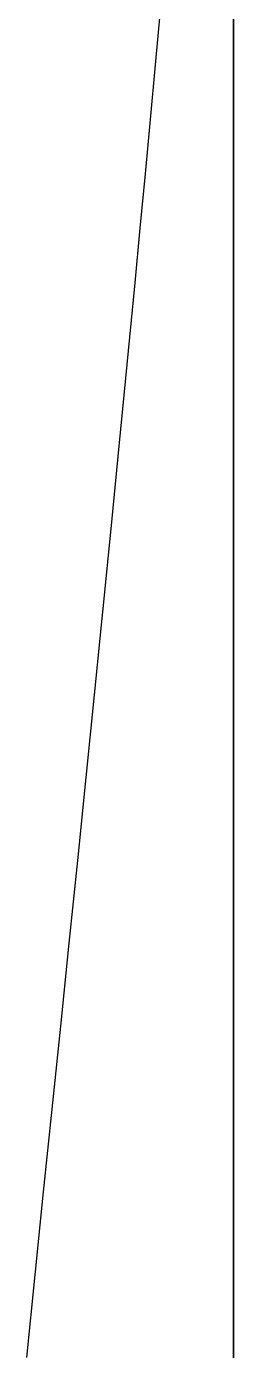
# Model space of a CAD drawing. Extents: x 11992 to 29481, y -6727 to 6811.
# Drawn here: x 14784.2 to 14789.63, y 1419.76 to 1454.41 of the extents above; entities that cross this region are included whole.
import ezdxf

# ---------------------------------------------------------------- set-up
doc = ezdxf.new("R2010")
doc.units = 0
doc.header["$MEASUREMENT"] = 0
doc.layers.get('0').update_dxf_attribs({"color": 8, "linetype": 'CONTINUOUS'})

msp = doc.modelspace()

# ---------------------------------------------------------------- linework, layer by layer
for p, q in [((14789.625, 1468.182, -2123.422), (14789.625, 1452.14, -2123.422)), ((14789.625, 1451.486, -1938.425), (14789.625, 1467.587, -1938.425)), ((14787.698, 1454.827, -1930.428), (14787.568, 1453.402, -1930.428)), ((14789.625, 1454.495, -2223.469), (14789.625, 1454.01, -2225.307)), ((14789.625, 1454.318, -2123.422), (14789.625, 1451.463, -2136.005)), ((14789.625, 1454.01, -2225.307), (14789.625, 1453.525, -2227.144)), ((14787.568, 1453.402, -1930.428), (14787.437, 1451.976, -1930.428)), ((14789.625, 1453.525, -2227.144), (14789.625, 1453.039, -2228.981)), ((14789.625, 1453.315, -2123.422), (14789.625, 1450.476, -2135.991)), ((14789.625, 1453.039, -2228.981), (14789.625, 1452.554, -2230.819)), ((14789.625, 1452.554, -2230.819), (14789.625, 1452.068, -2232.656)), ((14787.437, 1451.976, -1930.428), (14787.305, 1450.55, -1930.428)), ((14789.625, 1452.158, -2123.422), (14789.625, 1449.322, -2135.991)), ((14789.625, 1451.544, -2126.046), (14789.625, 1452.144, -2123.422)), ((14789.625, 1452.14, -2123.422), (14789.625, 1436.099, -2123.422)), ((14789.625, 1452.068, -2232.656), (14789.625, 1451.583, -2234.494)), ((14789.625, 1451.583, -2234.494), (14789.625, 1451.097, -2236.331)), ((14789.625, 1450.948, -2128.671), (14789.625, 1451.544, -2126.046)), ((14789.625, 1435.385, -1938.425), (14789.625, 1451.486, -1938.425)), ((14789.625, 1451.463, -2136.005), (14789.625, 1448.71, -2148.467)), ((14789.625, 1451.097, -2236.331), (14789.625, 1448.601, -2245.773)), ((14789.625, 1450.355, -2131.297), (14789.625, 1450.948, -2128.671)), ((14787.305, 1450.55, -1930.428), (14787.171, 1449.125, -1930.428)), ((14789.625, 1450.476, -2135.991), (14789.625, 1447.747, -2148.451)), ((14789.625, 1449.765, -2133.923), (14789.625, 1450.355, -2131.297)), ((14789.625, 1449.179, -2136.551), (14789.625, 1449.765, -2133.923)), ((14787.171, 1449.125, -1930.428), (14787.036, 1447.7, -1930.428)), ((14789.625, 1449.322, -2135.991), (14789.625, 1446.601, -2148.451)), ((14789.625, 1448.596, -2139.178), (14789.625, 1449.179, -2136.551)), ((14789.625, 1448.71, -2148.467), (14789.625, 1445.888, -2161.582)), ((14789.625, 1448.601, -2245.773), (14789.625, 1446.105, -2255.215)), ((14789.625, 1448.017, -2141.807), (14789.625, 1448.596, -2139.178)), ((14787.036, 1447.7, -1930.428), (14786.9, 1446.274, -1930.428)), ((14789.625, 1447.441, -2144.437), (14789.625, 1448.017, -2141.807)), ((14789.625, 1447.747, -2148.451), (14789.625, 1444.956, -2161.571)), ((14789.625, 1446.868, -2147.067), (14789.625, 1447.441, -2144.437)), ((14789.625, 1446.299, -2149.698), (14789.625, 1446.868, -2147.067)), ((14789.625, 1446.601, -2148.451), (14789.625, 1443.824, -2161.571)), ((14789.625, 1445.734, -2152.329), (14789.625, 1446.299, -2149.698)), ((14786.9, 1446.274, -1930.428), (14786.762, 1444.849, -1930.428)), ((14789.625, 1446.105, -2255.215), (14789.625, 1443.608, -2264.657)), ((14789.625, 1445.888, -2161.582), (14789.625, 1442.826, -2176.122)), ((14789.625, 1445.172, -2154.962), (14789.625, 1445.734, -2152.329)), ((14789.625, 1445.172, -2154.962), (14789.625, 1442.899, -2165.708)), ((14789.625, 1444.956, -2161.571), (14789.625, 1441.933, -2176.122)), ((14786.762, 1444.849, -1930.428), (14786.623, 1443.425, -1930.428)), ((14789.625, 1443.824, -2161.571), (14789.625, 1440.821, -2176.122)), ((14789.625, 1443.608, -2264.657), (14789.625, 1441.112, -2274.099)), ((14786.623, 1443.425, -1930.428), (14786.409, 1441.256, -1930.428)), ((14789.625, 1442.899, -2165.708), (14789.625, 1440.453, -2177.489)), ((14789.625, 1442.826, -2176.122), (14789.625, 1439.352, -2192.858)), ((14789.625, 1441.933, -2176.122), (14789.625, 1438.506, -2192.872)), ((14786.409, 1441.256, -1930.428), (14786.192, 1439.087, -1930.428)), ((14789.625, 1441.112, -2274.099), (14789.625, 1438.615, -2283.541)), ((14789.625, 1440.821, -2176.122), (14789.625, 1437.423, -2192.872)), ((14789.625, 1439.86, -2180.343), (14789.625, 1440.497, -2177.253)), ((14789.625, 1440.453, -2177.489), (14789.625, 1437.751, -2190.688)), ((14789.625, 1439.223, -2183.433), (14789.625, 1439.86, -2180.343)), ((14786.192, 1439.087, -1930.428), (14785.974, 1436.918, -1930.428)), ((14789.625, 1439.352, -2192.858), (14789.625, 1435.295, -2212.563)), ((14789.625, 1438.588, -2186.523), (14789.625, 1439.223, -2183.433)), ((14789.625, 1438.615, -2283.541), (14789.625, 1436.119, -2292.983)), ((14789.625, 1437.954, -2189.614), (14789.625, 1438.588, -2186.523)), ((14789.625, 1438.506, -2192.872), (14789.625, 1434.503, -2212.592)), ((14789.625, 1437.322, -2192.705), (14789.625, 1437.954, -2189.614)), ((14789.625, 1437.751, -2190.688), (14789.625, 1434.708, -2205.687)), ((14789.625, 1437.423, -2192.872), (14789.625, 1433.46, -2212.592)), ((14789.625, 1436.69, -2195.796), (14789.625, 1437.322, -2192.705)), ((14785.974, 1436.918, -1930.428), (14785.754, 1434.75, -1930.428)), ((14789.625, 1436.059, -2198.887), (14789.625, 1436.69, -2195.796)), ((14789.625, 1436.119, -2292.983), (14789.625, 1433.622, -2302.425)), ((14789.625, 1433.393, -2123.422), (14789.625, 1436.099, -2123.422)), ((14789.625, 1435.429, -2201.978), (14789.625, 1436.059, -2198.887)), ((14789.625, 1434.799, -2205.069), (14789.625, 1435.429, -2201.978)), ((14789.625, 1435.385, -1938.425), (14789.625, 1432.739, -1938.425)), ((14789.625, 1435.295, -2212.563), (14789.625, 1430.484, -2236.01)), ((14785.754, 1434.75, -1930.428), (14785.532, 1432.581, -1930.428)), ((14789.625, 1434.171, -2208.161), (14789.625, 1434.799, -2205.069)), ((14789.625, 1434.708, -2205.687), (14789.625, 1431.242, -2222.868)), ((14789.625, 1434.503, -2212.592), (14789.625, 1429.753, -2236.051)), ((14789.625, 1433.542, -2211.253), (14789.625, 1434.171, -2208.161)), ((14789.625, 1433.622, -2302.425), (14789.625, 1431.127, -2311.867)), ((14789.625, 1432.915, -2214.345), (14789.625, 1433.542, -2211.253)), ((14789.625, 1433.46, -2212.592), (14789.625, 1428.762, -2236.051)), ((14789.625, 1430.688, -2123.422), (14789.625, 1433.393, -2123.422)), ((14789.625, 1432.513, -2216.323), (14789.625, 1432.915, -2214.345)), ((14785.532, 1432.581, -1930.428), (14785.309, 1430.413, -1930.428)), ((14789.625, 1432.739, -1938.425), (14789.625, 1430.093, -1938.425)), ((14789.625, 1432.112, -2218.302), (14789.625, 1432.513, -2216.323)), ((14789.625, 1431.711, -2220.28), (14789.625, 1432.112, -2218.302)), ((14789.625, 1431.31, -2222.259), (14789.625, 1431.711, -2220.28)), ((14789.625, 1430.909, -2224.237), (14789.625, 1431.31, -2222.259)), ((14789.625, 1431.242, -2222.868), (14789.625, 1427.269, -2242.615)), ((14789.625, 1431.127, -2311.867), (14789.625, 1428.631, -2321.309)), ((14789.625, 1430.508, -2226.216), (14789.625, 1430.909, -2224.237)), ((14785.309, 1430.413, -1930.428), (14785.086, 1428.245, -1930.428)), ((14789.625, 1427.982, -2123.422), (14789.625, 1430.688, -2123.422)), ((14789.625, 1430.107, -2228.195), (14789.625, 1430.508, -2226.216)), ((14789.625, 1430.484, -2236.01), (14789.625, 1424.746, -2263.969)), ((14789.625, 1429.706, -2230.173), (14789.625, 1430.107, -2228.195)), ((14789.625, 1430.093, -1938.425), (14789.625, 1427.447, -1938.425)), ((14789.625, 1429.753, -2236.051), (14789.625, 1424.086, -2264.018)), ((14789.625, 1429.306, -2232.152), (14789.625, 1429.706, -2230.173)), ((14789.625, 1428.905, -2234.13), (14789.625, 1429.306, -2232.152)), ((14789.625, 1428.504, -2236.109), (14789.625, 1428.905, -2234.13)), ((14789.625, 1428.762, -2236.051), (14789.625, 1423.16, -2264.018)), ((14789.625, 1428.631, -2321.309), (14789.625, 1426.137, -2330.752)), ((14789.625, 1428.104, -2238.088), (14789.625, 1428.504, -2236.109)), ((14785.086, 1428.245, -1930.428), (14784.863, 1426.077, -1930.428)), ((14789.625, 1426.895, -2244.06), (14789.625, 1428.104, -2238.088)), ((14789.625, 1425.277, -2123.422), (14789.625, 1427.982, -2123.422)), ((14789.625, 1427.447, -1938.425), (14789.625, 1424.801, -1938.425)), ((14789.625, 1427.269, -2242.615), (14789.625, 1422.706, -2265.309)), ((14789.625, 1425.687, -2250.032), (14789.625, 1426.895, -2244.06)), ((14784.863, 1426.077, -1930.428), (14784.64, 1423.909, -1930.428)), ((14789.625, 1426.137, -2330.752), (14789.625, 1423.643, -2340.194)), ((14789.625, 1424.479, -2256.003), (14789.625, 1425.687, -2250.032)), ((14789.625, 1422.572, -2123.422), (14789.625, 1425.277, -2123.422)), ((14789.625, 1424.801, -1938.425), (14789.625, 1422.155, -1938.425)), ((14789.625, 1424.746, -2263.969), (14789.625, 1417.911, -2297.215)), ((14789.625, 1423.271, -2261.975), (14789.625, 1424.479, -2256.003)), ((14784.64, 1423.909, -1930.428), (14784.418, 1421.74, -1930.428)), ((14789.625, 1424.086, -2264.018), (14789.625, 1417.33, -2297.264)), ((14789.625, 1423.643, -2340.194), (14789.625, 1421.15, -2349.637)), ((14789.625, 1422.063, -2267.947), (14789.625, 1423.271, -2261.975)), ((14789.625, 1423.16, -2264.018), (14789.625, 1416.483, -2297.264)), ((14789.625, 1422.706, -2265.309), (14789.625, 1417.47, -2291.334)), ((14789.625, 1419.866, -2123.422), (14789.625, 1422.572, -2123.422)), ((14789.625, 1422.155, -1938.425), (14789.625, 1419.509, -1938.425)), ((14789.625, 1420.855, -2273.919), (14789.625, 1422.063, -2267.947)), ((14784.418, 1421.74, -1930.428), (14784.197, 1419.572, -1930.428)), ((14789.625, 1421.15, -2349.637), (14789.625, 1419.19, -2357.064)), ((14789.625, 1419.647, -2279.891), (14789.625, 1420.855, -2273.919)), ((14789.625, 1417.161, -2123.422), (14789.625, 1419.866, -2123.422))]:
    msp.add_line(p, q)

doc.saveas('drawing.dxf')
